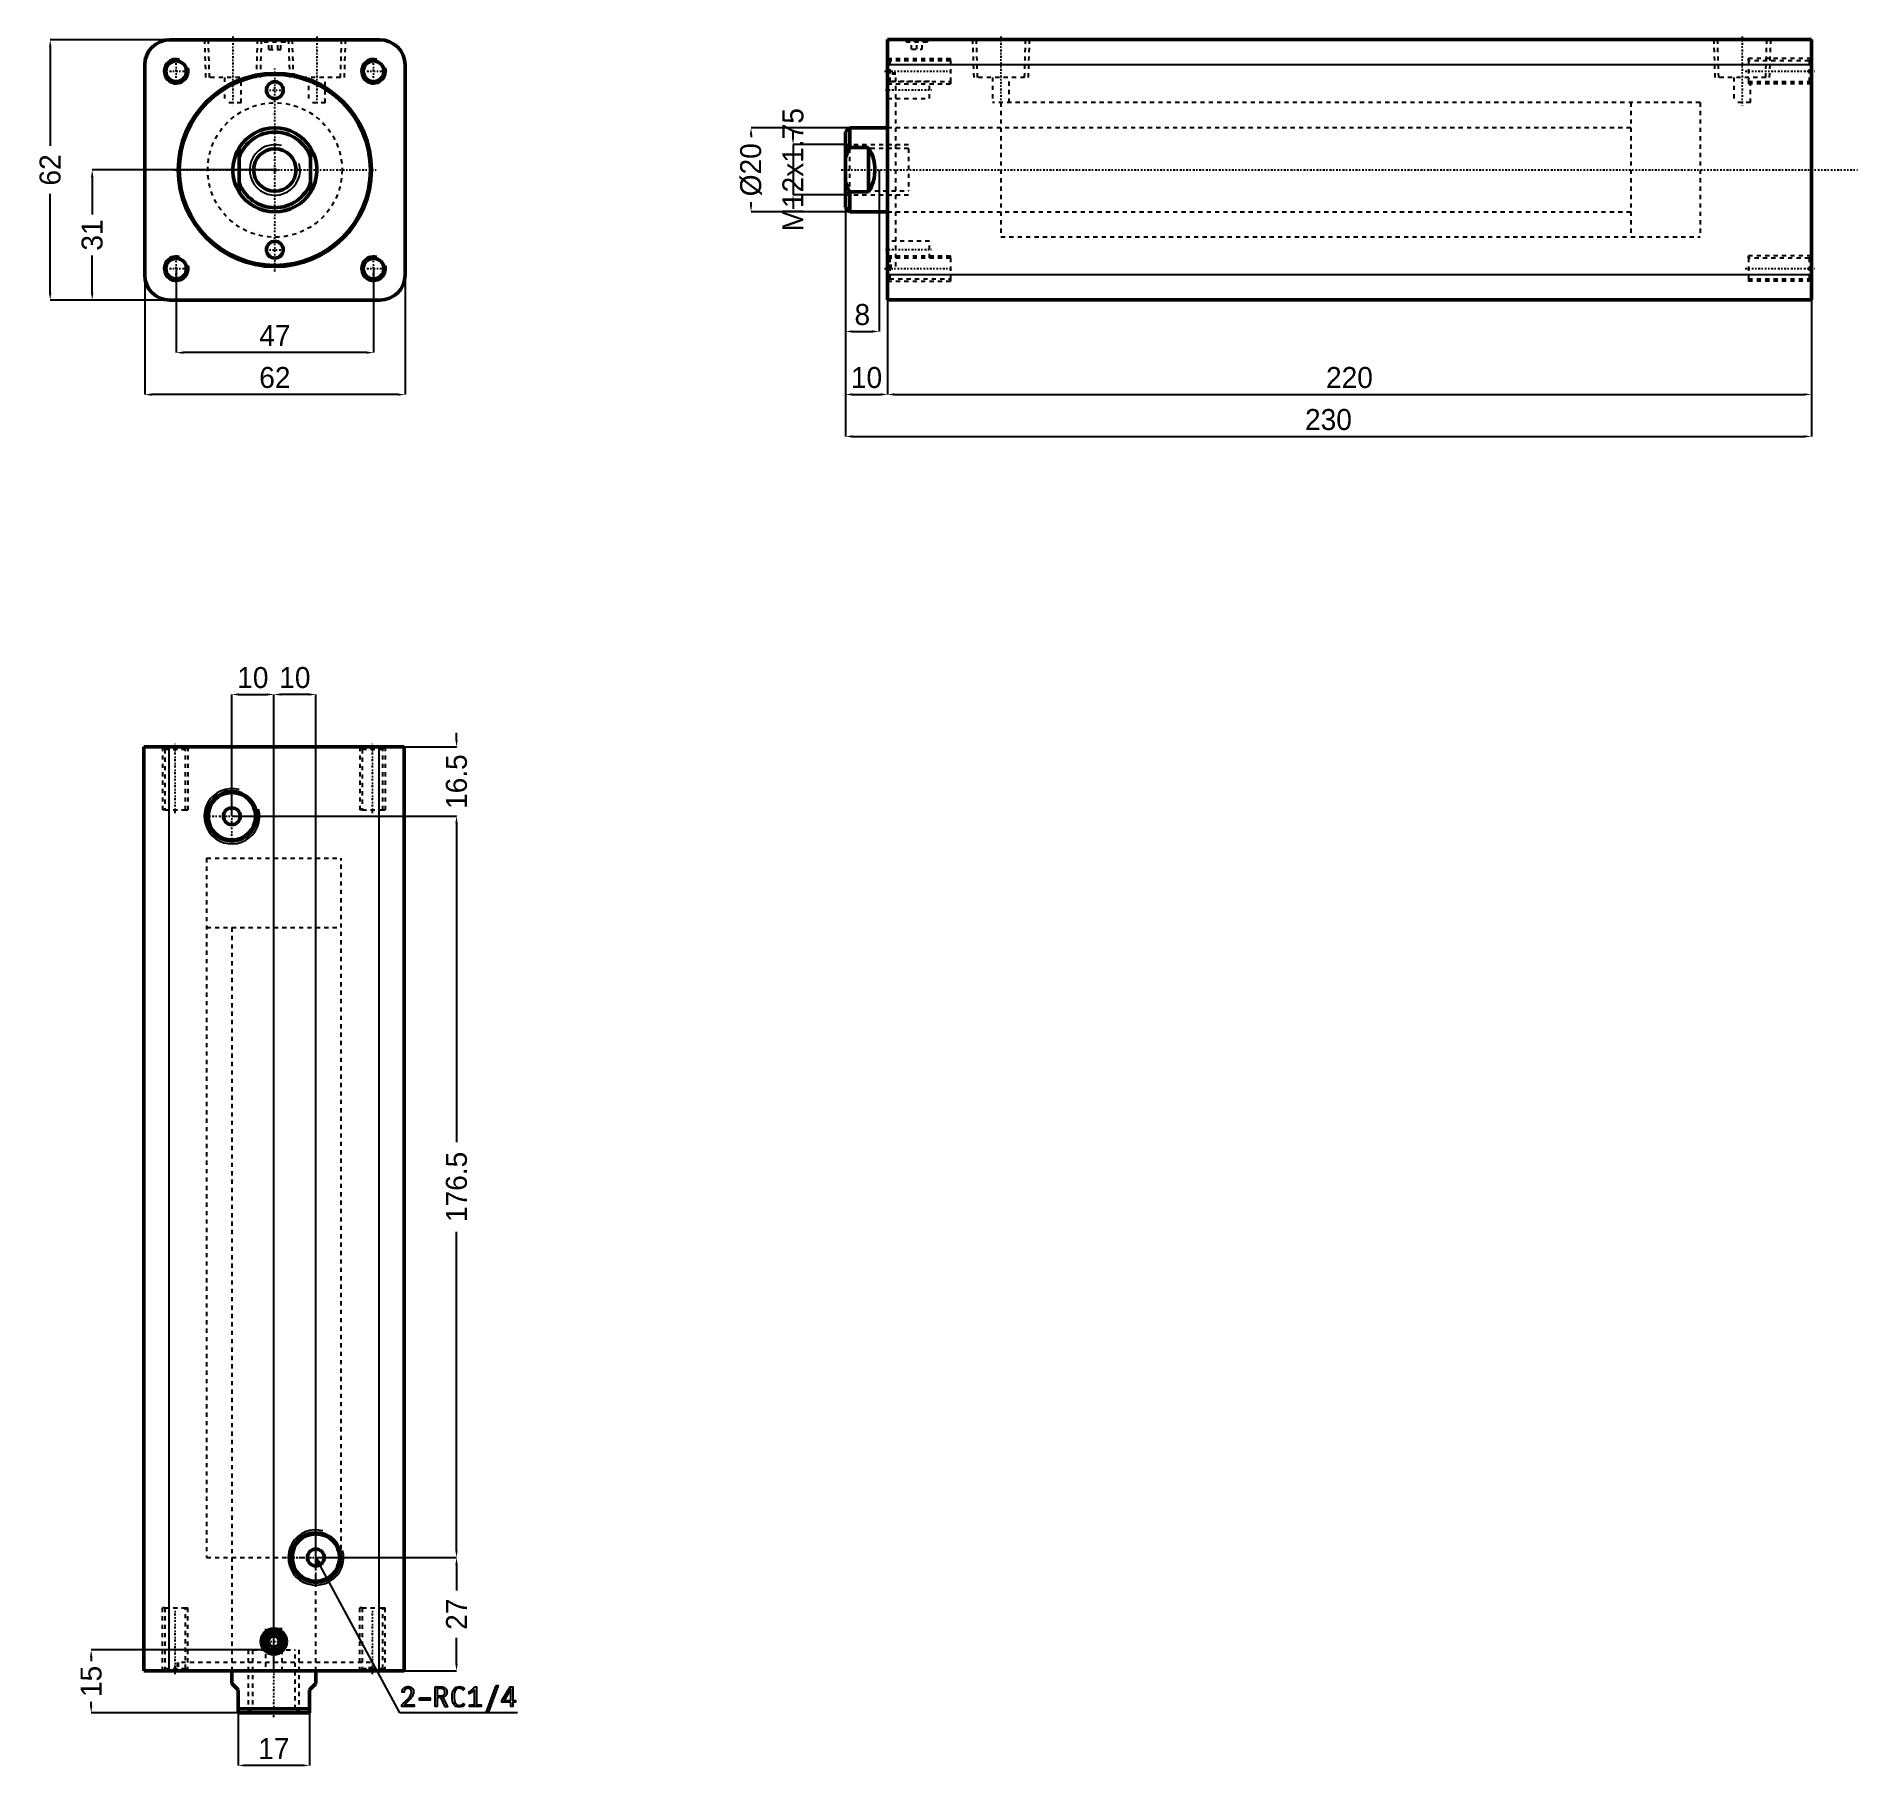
# Model space of a CAD drawing. Header units: millimetres. Extents: x -57 to 377, y -380 to 32.
import ezdxf

# ---------------------------------------------------------------- set-up
doc = ezdxf.new("R2010")
doc.units = ezdxf.units.MM
doc.linetypes.add('Center', pattern=[1.5, 0.45, -0.5, 0.05, -0.5])
doc.linetypes.add('Dashed', pattern=[2, 1, -1])
for name, color, linetype, lineweight in [('2d ConnectionPoints', 7, 'Continuous', 50), ('AM_0', 7, 'Continuous', 50), ('AM_4', 3, 'Continuous', 25), ('AM_5', 3, 'Continuous', 25), ('AM_7', 7, 'Center', 25), ('AM_9', 6, 'Dashed', 25)]:
    doc.layers.add(name, color=color, linetype=linetype, lineweight=lineweight)
doc.dimstyles.new('ISO-25', dxfattribs={"dimtxt": 2.5, "dimasz": 2.5, "dimexe": 1.25, "dimexo": 0.625, "dimtad": 1, "dimtxsty": 'Standard', "dimcen": 2.5, "dimadec": 0, "dimazin": 0, "dimtfac": 1, "dimtmove": 0, "dimatfit": 3, "dimfxl": 1, "dimarcsym": 0})

# ---------------------------------------------------------------- blocks, each defined once
blk = doc.blocks.new('1_RODcxhc2_a_sd_32_150_IN_0_in_CXHC2_A_IN_SA_32_150ST_0_0__0')
at = {"layer": 'AM_0'}
for p, q in [((-8.5, -5.27), (-8.5, 5.27)), ((8.5, 5.27), (8.5, -5.27))]:
    blk.add_line(p, q, dxfattribs=at)
for points in [[(-8.5, 5.27), (-8.93, 4.51), (-9.29, 3.71), (-9.57, 2.89), (-9.79, 2.04), (-9.93, 1.18), (-10, 0.31), (-9.98, -0.56), (-9.9, -1.43), (-9.74, -2.29), (-9.5, -3.13), (-9.19, -3.94), (-8.81, -4.73), (-8.5, -5.27)], [(8.5, -5.27), (8.93, -4.51), (9.29, -3.71), (9.57, -2.89), (9.79, -2.04), (9.93, -1.18), (10, -0.31), (9.98, 0.56), (9.9, 1.43), (9.74, 2.29), (9.5, 3.13), (9.19, 3.94), (8.81, 4.73), (8.5, 5.27)]]:
    blk.add_lwpolyline(points, dxfattribs=at)
blk.add_circle((0, 0), 5.05, dxfattribs=at)
for radius, start, end in [(10, 31.7883, 148.2117), (9, 19.1881, 160.8119), (9, 199.1881, 340.8119), (10, 211.7883, 328.2117)]:
    blk.add_arc((0, 0), radius, start, end, dxfattribs=at)
at = {"layer": 'AM_5'}
blk.add_arc((0, 0), 6, 75, 15, dxfattribs=at)
blk = doc.blocks.new('2_bodycxhc2_a_sd_32_150_ASA_0_in_CXHC2_A_IN_SA_32_150ST_0_0__0')
at = {"layer": 'AM_0'}
for p, q in [((25, 31), (-25, 31)), ((-31, 25), (-31, -25)), ((31, -25), (31, 25)), ((-25, -31), (25, -31))]:
    blk.add_line(p, q, dxfattribs=at)
for centre, radius in [((-23.5, 23.5), 2.46), ((0, 0), 23), ((0, 0), 22.75), ((23.5, 23.5), 2.46), ((0, 19), 2), ((0, -19), 2), ((-23.5, -23.5), 2.46), ((23.5, -23.5), 2.46)]:
    blk.add_circle(centre, radius, dxfattribs=at)
for centre, start, end in [((-25, 25), 90, 180), ((25, 25), 0, 90), ((-25, -25), 180, 270), ((25, -25), 270, 360)]:
    blk.add_arc(centre, 6, start, end, dxfattribs=at)
at = {"layer": 'AM_5', "linetype": 'Dashed'}
for p, q in [((-16.77, 31), (-16.48, 22)), ((-3.23, 31), (-3.52, 22)), ((3.23, 31), (3.52, 22)), ((16.77, 31), (16.48, 22))]:
    blk.add_line(p, q, dxfattribs=at)
at = {"layer": 'AM_5'}
for centre in [(-23.5, 23.5), (23.5, 23.5), (-23.5, -23.5), (23.5, -23.5)]:
    blk.add_arc(centre, 3, 75, 15, dxfattribs=at)
at = {"layer": 'AM_7'}
for p, q in [((-10, 31.75), (-10, 15.25)), ((0, 31.03), (0, 30.37)), ((10, 31.75), (10, 15.25)), ((-23.5, 20.35), (-23.5, 26.65)), ((23.5, 20.35), (23.5, 26.65)), ((-26.65, 23.5), (-20.35, 23.5)), ((0, -24.15), (0, 24.15)), ((20.35, 23.5), (26.65, 23.5)), ((-2.1, 19), (2.1, 19)), ((-24.15, 0), (24.15, 0)), ((-23.5, -26.65), (-23.5, -20.35)), ((-2.1, -19), (2.1, -19)), ((23.5, -26.65), (23.5, -20.35)), ((-26.65, -23.5), (-20.35, -23.5)), ((20.35, -23.5), (26.65, -23.5))]:
    blk.add_line(p, q, dxfattribs=at)
at = {"layer": 'AM_9'}
for p, q in [((-15.91, 31), (-15.63, 22)), ((-4.37, 22), (-4.09, 31)), ((-3, 31), (-2.4, 30.4)), ((-2.1, 30.7), (-2.4, 30.4)), ((2.4, 30.4), (-2.4, 30.4)), ((2.1, 30.7), (-2.1, 30.7)), ((-1.44, 28.7), (-1.44, 30.7)), ((-0.72, 28.7), (-0.72, 30.7)), ((0.72, 28.7), (0.72, 30.7)), ((1.44, 28.7), (1.44, 30.7)), ((2.4, 30.4), (2.1, 30.7)), ((2.4, 30.4), (3, 31)), ((4.09, 31), (4.37, 22)), ((15.63, 22), (15.91, 31)), ((-1.44, 28.7), (1.44, 28.7)), ((-4.37, 22), (-15.63, 22)), ((-12, 22), (-12, 16)), ((-8, 16), (-8, 22)), ((15.63, 22), (4.37, 22)), ((8, 22), (8, 16)), ((12, 16), (12, 22)), ((-8, 16), (-12, 16)), ((12, 16), (8, 16))]:
    blk.add_line(p, q, dxfattribs=at)
blk.add_circle((0, 0), 16, dxfattribs=at)
blk = doc.blocks.new('*D3')
at = {"layer": 'AM_5', "color": 0, "lineweight": -2}
for p, q in [((-23.5, -23.5), (-23.5, -43.5)), ((23.5, -23.5), (23.5, -43.5)), ((21.83, -43.5), (-21.83, -43.5))]:
    blk.add_line(p, q, dxfattribs=at)
at = {"layer": 'AM_5', "color": 0}
for points in [[(-21.83, -43.22), (-21.83, -43.78), (-23.5, -43.5)], [(21.83, -43.78), (21.83, -43.22), (23.5, -43.5)]]:
    blk.add_solid(points, dxfattribs=at)
at = {"layer": 'Defpoints', "color": 0}
for p in [(-23.5, -23.5), (23.5, -23.5), (-23.5, -43.5)]:
    blk.add_point(p, dxfattribs=at)
at = {"layer": 'AM_5', "color": 0, "insert": (0, -39.41), "char_height": 5, "attachment_point": 5}
blk.add_mtext('47', dxfattribs=at)
blk = doc.blocks.new('*D4')
at = {"layer": 'AM_5', "color": 0, "lineweight": -2}
for p, q in [((-31, 0), (-31, -53.5)), ((31, 0), (31, -53.5)), ((29.33, -53.5), (-29.33, -53.5))]:
    blk.add_line(p, q, dxfattribs=at)
at = {"layer": 'AM_5', "color": 0}
for points in [[(-29.33, -53.22), (-29.33, -53.78), (-31, -53.5)], [(29.33, -53.78), (29.33, -53.22), (31, -53.5)]]:
    blk.add_solid(points, dxfattribs=at)
at = {"layer": 'Defpoints', "color": 0}
for p in [(-31, 0), (31, 0), (-31, -53.5)]:
    blk.add_point(p, dxfattribs=at)
at = {"layer": 'AM_5', "color": 0, "insert": (0, -49.45), "char_height": 5, "attachment_point": 5}
blk.add_mtext('62', dxfattribs=at)
blk = doc.blocks.new('*D5')
at = {"layer": 'AM_5', "color": 0, "lineweight": -2}
for p, q in [((0, 0), (-43.5, 0)), ((-43.5, -1.67), (-43.5, -10.65)), ((-43.5, -29.33), (-43.5, -20.35)), ((0, -31), (-43.5, -31))]:
    blk.add_line(p, q, dxfattribs=at)
at = {"layer": 'AM_5', "color": 0}
for points in [[(-43.22, -1.67), (-43.78, -1.67), (-43.5, 0)], [(-43.78, -29.33), (-43.22, -29.33), (-43.5, -31)]]:
    blk.add_solid(points, dxfattribs=at)
at = {"layer": 'Defpoints', "color": 0}
for p in [(0, 0), (-43.5, -31), (0, -31)]:
    blk.add_point(p, dxfattribs=at)
at = {"layer": 'AM_5', "color": 0, "insert": (-43.5, -15.5), "char_height": 5, "attachment_point": 5, "rotation": 90}
blk.add_mtext('31', dxfattribs=at)
blk = doc.blocks.new('*D6')
at = {"layer": 'AM_5', "color": 0, "lineweight": -2}
for p, q in [((0, 31), (-53.5, 31)), ((-53.5, 29.33), (-53.5, 5.72)), ((-53.5, -29.33), (-53.5, -5.72)), ((0, -31), (-53.5, -31))]:
    blk.add_line(p, q, dxfattribs=at)
at = {"layer": 'AM_5', "color": 0}
for points in [[(-53.22, 29.33), (-53.78, 29.33), (-53.5, 31)], [(-53.78, -29.33), (-53.22, -29.33), (-53.5, -31)]]:
    blk.add_solid(points, dxfattribs=at)
at = {"layer": 'Defpoints', "color": 0}
for p in [(0, 31), (-53.5, -31), (0, -31)]:
    blk.add_point(p, dxfattribs=at)
at = {"layer": 'AM_5', "color": 0, "insert": (-53.5, 0), "char_height": 5, "attachment_point": 5, "rotation": 90}
blk.add_mtext('62', dxfattribs=at)
blk = doc.blocks.new('1_RODcxhc2_a_sd_32_150_IN_0_in_CXHC2_A_IN_SA_32_150ST_0_0__2')
at = {"layer": 'AM_0'}
for p, q in [((-9, 10), (-10, 9)), ((-10, 9), (-10, -9)), ((0, 10), (-9, 10)), ((-9, 10), (-9, 5.27)), ((-4.5, 5.27), (-9, 5.27)), ((-4.5, 5.27), (-4.5, -5.27)), ((-9, -5.27), (-4.5, -5.27)), ((-9, -5.27), (-9, -10)), ((-10, -9), (-9, -10)), ((-9, -10), (0, -10))]:
    blk.add_line(p, q, dxfattribs=at)
for points in [[(-9, 5.27), (-9.55, 4.14), (-10, 2.96)], [(-4.5, -5.27), (-4.07, -4.51), (-3.71, -3.71), (-3.43, -2.89), (-3.21, -2.04), (-3.07, -1.18), (-3, -0.31), (-3.02, 0.56), (-3.1, 1.43), (-3.26, 2.29), (-3.5, 3.13), (-3.81, 3.94), (-4.19, 4.73), (-4.5, 5.27)], [(-10, -2.96), (-9.55, -4.13), (-9, -5.27)]]:
    blk.add_lwpolyline(points, dxfattribs=at)
at = {"layer": 'AM_5', "linetype": 'Dashed'}
for p, q in [((-10, 6), (5, 6)), ((-10, -6), (5, -6))]:
    blk.add_line(p, q, dxfattribs=at)
at = {"layer": 'AM_9'}
for p, q in [((193.5, 16), (177, 16)), ((177, 16), (177, -16)), ((193.5, 16), (193.5, -16)), ((177, 10), (0, 10)), ((-9.05, 5.05), (-10, 6)), ((5, 5.05), (-9.05, 5.05)), ((-9.05, 5.05), (-9.05, -5.05)), ((5, 5.05), (5, -5.05)), ((-10, -6), (-9.05, -5.05)), ((-9.05, -5.05), (5, -5.05)), ((0, -10), (177, -10)), ((177, -16), (193.5, -16))]:
    blk.add_line(p, q, dxfattribs=at)
blk = doc.blocks.new('2_bodycxhc2_a_sd_32_150_ASA_0_in_CXHC2_A_IN_SA_32_150ST_0_0__2')
at = {"layer": 'AM_0'}
for p, q in [((0, -31), (0, 31)), ((220, 31), (0, 31)), ((220, -31), (220, 31)), ((220, -31), (0, -31))]:
    blk.add_line(p, q, dxfattribs=at)
at = {"layer": 'AM_4'}
for p, q in [((220, 25), (0, 25)), ((220, -25), (0, -25))]:
    blk.add_line(p, q, dxfattribs=at)
at = {"layer": 'AM_5', "linetype": 'Dashed'}
for p, q in [((20.23, 31), (20.52, 22)), ((33.77, 31), (33.48, 22)), ((196.73, 31), (197.02, 22)), ((210.27, 31), (209.98, 22)), ((0, 26.5), (15, 26.5)), ((15, 25.96), (15, 26.5)), ((220, 26.5), (205, 26.5)), ((205, 25.96), (205, 26.5)), ((0, 20.5), (15, 20.5)), ((15, 21.04), (15, 20.5)), ((205, 21.04), (205, 20.5)), ((220, 20.5), (205, 20.5)), ((0, -20.5), (15, -20.5)), ((15, -21.04), (15, -20.5)), ((220, -20.5), (205, -20.5)), ((205, -21.04), (205, -20.5)), ((15, -25.96), (15, -26.5)), ((205, -25.96), (205, -26.5)), ((0, -26.5), (15, -26.5)), ((220, -26.5), (205, -26.5))]:
    blk.add_line(p, q, dxfattribs=at)
at = {"layer": 'AM_7'}
for p, q in [((7, 31.03), (7, 30.37)), ((27, 31.75), (27, 15.25)), ((203.5, 31.75), (203.5, 15.25)), ((-0.75, 23.5), (15.75, 23.5)), ((204.25, 23.5), (220.75, 23.5)), ((-0.5, 19), (10.5, 19)), ((-11, 0), (231, 0)), ((-0.5, -19), (10.5, -19)), ((-0.75, -23.5), (15.75, -23.5)), ((204.25, -23.5), (220.75, -23.5))]:
    blk.add_line(p, q, dxfattribs=at)
at = {"layer": 'AM_9'}
for p, q in [((4, 31), (4.6, 30.4)), ((4.9, 30.7), (4.6, 30.4)), ((9.4, 30.4), (4.6, 30.4)), ((9.1, 30.7), (4.9, 30.7)), ((5.75, 28.7), (5.75, 30.7)), ((7, 28.7), (7, 30.7)), ((8.25, 28.7), (8.25, 30.7)), ((9.4, 30.4), (9.1, 30.7)), ((9.4, 30.4), (10, 31)), ((21.09, 31), (21.37, 22)), ((32.63, 22), (32.91, 31)), ((197.59, 31), (197.87, 22)), ((209.13, 22), (209.41, 31)), ((0.54, 25.96), (0, 26.5)), ((5.75, 28.7), (8.25, 28.7)), ((220, 26.5), (219.46, 25.96)), ((2, 23), (0, 23)), ((2, 22.75), (0, 22.75)), ((15, 25.96), (0.54, 25.96)), ((0.54, 25.96), (0.54, 21.04)), ((2, -23), (2, 23)), ((15, 25.96), (15, 21.04)), ((32.63, 22), (21.37, 22)), ((25, 22), (25, 16)), ((29, 16), (29, 22)), ((209.13, 22), (197.87, 22)), ((201.5, 22), (201.5, 16)), ((219.46, 25.96), (205, 25.96)), ((205, 25.96), (205, 21.04)), ((205.5, 16), (205.5, 22)), ((219.46, 25.96), (219.46, 21.04)), ((0, 20.5), (0.54, 21.04)), ((10, 21), (0, 21)), ((0.54, 21.04), (15, 21.04)), ((10, 17), (10, 21)), ((205, 21.04), (219.46, 21.04)), ((219.46, 21.04), (220, 20.5)), ((0, 17), (10, 17)), ((193.5, 16), (25, 16)), ((27, 16), (27, -16)), ((193.5, 16), (193.5, -16)), ((205.5, 16), (201.5, 16)), ((27, 10), (0, 10)), ((0, -10), (27, -10)), ((10, -17), (0, -17)), ((10, -21), (10, -17)), ((27, -16), (193.5, -16)), ((0.54, -21.04), (0, -20.5)), ((0, -21), (10, -21)), ((15, -21.04), (0.54, -21.04)), ((0.54, -21.04), (0.54, -25.96)), ((15, -21.04), (15, -25.96)), ((219.46, -21.04), (205, -21.04)), ((205, -21.04), (205, -25.96)), ((220, -20.5), (219.46, -21.04)), ((219.46, -21.04), (219.46, -25.96)), ((0, -22.75), (2, -22.75)), ((0, -23), (2, -23)), ((0, -26.5), (0.54, -25.96)), ((0.54, -25.96), (15, -25.96)), ((205, -25.96), (219.46, -25.96)), ((219.46, -25.96), (220, -26.5))]:
    blk.add_line(p, q, dxfattribs=at)
blk = doc.blocks.new('*D16')
at = {"layer": 'AM_5', "color": 0, "lineweight": -2}
for p, q in [((145.89, 0.04), (145.89, -53.46)), ((365.89, 0.04), (365.89, -53.46)), ((147.55, -53.46), (364.22, -53.46))]:
    blk.add_line(p, q, dxfattribs=at)
at = {"layer": 'AM_5', "color": 0}
for points in [[(147.55, -53.18), (147.55, -53.74), (145.89, -53.46)], [(364.22, -53.74), (364.22, -53.18), (365.89, -53.46)]]:
    blk.add_solid(points, dxfattribs=at)
at = {"layer": 'Defpoints', "color": 0}
for p in [(145.89, 0.04), (365.89, 0.04), (365.89, -53.46)]:
    blk.add_point(p, dxfattribs=at)
at = {"layer": 'AM_5', "color": 0, "insert": (255.89, -49.46), "char_height": 5, "attachment_point": 5}
blk.add_mtext('220', dxfattribs=at)
blk = doc.blocks.new('*D17')
at = {"layer": 'AM_5', "color": 0, "lineweight": -2}
for p, q in [((135.89, 0.04), (135.89, -63.46)), ((365.89, 0.04), (365.89, -63.46)), ((137.55, -63.46), (364.22, -63.46))]:
    blk.add_line(p, q, dxfattribs=at)
at = {"layer": 'AM_5', "color": 0}
for points in [[(137.55, -63.18), (137.55, -63.74), (135.89, -63.46)], [(364.22, -63.74), (364.22, -63.18), (365.89, -63.46)]]:
    blk.add_solid(points, dxfattribs=at)
at = {"layer": 'Defpoints', "color": 0}
for p in [(135.89, 0.04), (365.89, 0.04), (365.89, -63.46)]:
    blk.add_point(p, dxfattribs=at)
at = {"layer": 'AM_5', "color": 0, "insert": (250.89, -59.46), "char_height": 5, "attachment_point": 5}
blk.add_mtext('230', dxfattribs=at)
blk = doc.blocks.new('*D18')
at = {"layer": 'AM_5', "color": 0, "lineweight": -2}
for p, q in [((135.89, 0.04), (135.89, -38.46)), ((143.89, 0.04), (143.89, -38.46)), ((137.55, -38.46), (142.22, -38.46))]:
    blk.add_line(p, q, dxfattribs=at)
at = {"layer": 'AM_5', "color": 0}
for points in [[(137.55, -38.18), (137.55, -38.74), (135.89, -38.46)], [(142.22, -38.74), (142.22, -38.18), (143.89, -38.46)]]:
    blk.add_solid(points, dxfattribs=at)
at = {"layer": 'Defpoints', "color": 0}
for p in [(135.89, 0.04), (143.89, 0.04), (143.89, -38.46)]:
    blk.add_point(p, dxfattribs=at)
at = {"layer": 'AM_5', "color": 0, "insert": (139.89, -34.46), "char_height": 5, "attachment_point": 5}
blk.add_mtext('8', dxfattribs=at)
blk = doc.blocks.new('*D19')
at = {"layer": 'AM_5', "color": 0, "lineweight": -2}
for p, q in [((135.89, 0.04), (135.89, -53.46)), ((145.89, 0.04), (145.89, -53.46)), ((137.55, -53.46), (144.22, -53.46))]:
    blk.add_line(p, q, dxfattribs=at)
at = {"layer": 'AM_5', "color": 0}
for points in [[(137.55, -53.18), (137.55, -53.74), (135.89, -53.46)], [(144.22, -53.74), (144.22, -53.18), (145.89, -53.46)]]:
    blk.add_solid(points, dxfattribs=at)
at = {"layer": 'Defpoints', "color": 0}
for p in [(135.89, 0.04), (145.89, 0.04), (145.89, -53.46)]:
    blk.add_point(p, dxfattribs=at)
at = {"layer": 'AM_5', "color": 0, "insert": (140.89, -49.46), "char_height": 5, "attachment_point": 5}
blk.add_mtext('10', dxfattribs=at)
blk = doc.blocks.new('*D20')
at = {"layer": 'AM_5', "color": 0, "lineweight": -2}
for p, q in [((136.89, 10.04), (113.39, 10.04)), ((113.39, 8.37), (113.39, 7.79)), ((113.39, -8.29), (113.39, -7.71)), ((136.89, -9.96), (113.39, -9.96))]:
    blk.add_line(p, q, dxfattribs=at)
at = {"layer": 'AM_5', "color": 0}
for points in [[(113.67, 8.37), (113.11, 8.37), (113.39, 10.04)], [(113.11, -8.29), (113.67, -8.29), (113.39, -9.96)]]:
    blk.add_solid(points, dxfattribs=at)
at = {"layer": 'Defpoints', "color": 0}
for p in [(136.89, 10.04), (113.39, -9.96), (136.89, -9.96)]:
    blk.add_point(p, dxfattribs=at)
at = {"layer": 'AM_5', "color": 0, "insert": (113.39, 0.04), "char_height": 5, "attachment_point": 5, "rotation": 90}
blk.add_mtext('Ø20', dxfattribs=at)
blk = doc.blocks.new('*D21')
at = {"layer": 'AM_5', "color": 0, "lineweight": -2}
for p, q in [((123.39, 7.71), (123.39, 9.37)), ((135.89, 6.04), (123.39, 6.04)), ((123.39, 6.04), (123.39, -5.96)), ((135.89, -5.96), (123.39, -5.96)), ((123.39, -7.63), (123.39, -9.29))]:
    blk.add_line(p, q, dxfattribs=at)
at = {"layer": 'AM_5', "color": 0}
for points in [[(123.11, 7.71), (123.67, 7.71), (123.39, 6.04)], [(123.67, -7.63), (123.11, -7.63), (123.39, -5.96)]]:
    blk.add_solid(points, dxfattribs=at)
at = {"layer": 'Defpoints', "color": 0}
for p in [(135.89, 6.04), (123.39, -5.96), (135.89, -5.96)]:
    blk.add_point(p, dxfattribs=at)
at = {"layer": 'AM_5', "color": 0, "insert": (123.39, 0.04), "char_height": 5, "attachment_point": 5, "rotation": 90}
blk.add_mtext('M12x1.75', dxfattribs=at)
blk = doc.blocks.new('1_RODcxhc2_a_sd_32_150_IN_0_in_CXHC2_A_IN_SA_32_150ST_0_0__4')
at = {"layer": 'AM_0'}
for p, q in [((-10, 0), (-10, -3)), ((10, -3), (10, 0)), ((-8.5, -4.5), (-10, -3)), ((10, -3), (8.5, -4.5)), ((-8.5, -10), (-8.5, -4.5)), ((8.5, -4.5), (8.5, -10)), ((-8.5, -9), (8.5, -9)), ((-8.5, -10), (8.5, -10))]:
    blk.add_line(p, q, dxfattribs=at)
at = {"layer": 'AM_5', "linetype": 'Dashed'}
for p, q in [((-6, -10), (-6, 5)), ((6, -10), (6, 5))]:
    blk.add_line(p, q, dxfattribs=at)
at = {"layer": 'AM_9'}
for p, q in [((-16, 193.5), (16, 193.5)), ((-16, 193.5), (-16, 177)), ((16, 177), (16, 193.5)), ((-16, 177), (16, 177)), ((-10, 177), (-10, 0)), ((10, 0), (10, 177)), ((-5.053, 5), (5.053, 5)), ((-5.053, 5), (-5.053, -9.053)), ((5.053, -9.053), (5.053, 5)), ((-5.053, -9.053), (-6, -10)), ((-5.053, -9.053), (5.053, -9.053)), ((6, -10), (5.053, -9.053))]:
    blk.add_line(p, q, dxfattribs=at)
blk = doc.blocks.new('2_bodycxhc2_a_sd_32_150_ASA_0_in_CXHC2_A_IN_SA_32_150ST_0_0__4')
at = {"layer": 'AM_0'}
for p, q in [((-31, 220), (-31, 0)), ((31, 220), (-31, 220)), ((31, 220), (31, 0)), ((-0.72, 8.25), (-1.44, 7)), ((-1.44, 7), (-0.72, 5.75)), ((0.72, 8.25), (-0.72, 8.25)), ((-0.72, 5.75), (0.72, 5.75)), ((1.44, 7), (0.72, 8.25)), ((0.72, 5.75), (1.44, 7)), ((31, 0), (-31, 0))]:
    blk.add_line(p, q, dxfattribs=at)
for centre, radius in [((-10, 203.5), 5.91), ((-10, 203.5), 5.63), ((-10, 203.5), 2), ((10, 27), 5.91), ((10, 27), 5.63), ((10, 27), 2), ((0, 7), 3), ((0, 7), 2.4), ((0, 7), 2.1)]:
    blk.add_circle(centre, radius, dxfattribs=at)
at = {"layer": 'AM_4'}
for p, q in [((-25, 220), (-25, 0)), ((25, 220), (25, 0))]:
    blk.add_line(p, q, dxfattribs=at)
at = {"layer": 'AM_5', "linetype": 'Dashed'}
for p, q in [((-26.5, 220), (-26.5, 205)), ((-20.5, 220), (-20.5, 205)), ((20.5, 220), (20.5, 205)), ((26.5, 220), (26.5, 205)), ((-25.96, 205), (-26.5, 205)), ((-21.04, 205), (-20.5, 205)), ((21.04, 205), (20.5, 205)), ((25.96, 205), (26.5, 205)), ((-26.5, 0), (-26.5, 15)), ((-25.96, 15), (-26.5, 15)), ((-21.04, 15), (-20.5, 15)), ((-20.5, 0), (-20.5, 15)), ((20.5, 0), (20.5, 15)), ((21.04, 15), (20.5, 15)), ((25.96, 15), (26.5, 15)), ((26.5, 0), (26.5, 15))]:
    blk.add_line(p, q, dxfattribs=at)
at = {"layer": 'AM_5'}
for centre in [(-10, 203.5), (10, 27)]:
    blk.add_arc(centre, 6.58, 75, 15, dxfattribs=at)
at = {"layer": 'AM_7'}
for p, q in [((0, -11), (0, 231)), ((-23.5, 204.25), (-23.5, 220.75)), ((23.5, 204.25), (23.5, 220.75)), ((-10, 197.29), (-10, 209.71)), ((-16.21, 203.5), (-3.79, 203.5)), ((10, 20.79), (10, 33.21)), ((3.79, 27), (16.21, 27)), ((-23.5, -0.75), (-23.5, 15.75)), ((23.5, -0.75), (23.5, 15.75)), ((-3.15, 7), (3.15, 7))]:
    blk.add_line(p, q, dxfattribs=at)
at = {"layer": 'AM_9'}
for p, q in [((-26.5, 220), (-25.96, 219.46)), ((-25.96, 219.46), (-25.96, 205)), ((-25.96, 219.46), (-21.04, 219.46)), ((-21.04, 219.46), (-20.5, 220)), ((-21.04, 205), (-21.04, 219.46)), ((20.5, 220), (21.04, 219.46)), ((21.04, 219.46), (21.04, 205)), ((21.04, 219.46), (25.96, 219.46)), ((25.96, 219.46), (26.5, 220)), ((25.96, 205), (25.96, 219.46)), ((-25.96, 205), (-21.04, 205)), ((21.04, 205), (25.96, 205)), ((-16, 193.5), (16, 193.5)), ((-16, 193.5), (-16, 27)), ((16, 27), (16, 193.5)), ((-16, 27), (16, 27)), ((-10, 27), (-10, 0)), ((10, 0), (10, 27)), ((-25.96, 15), (-21.04, 15)), ((-25.96, 15), (-25.96, 0.54)), ((-21.04, 0.54), (-21.04, 15)), ((21.04, 15), (25.96, 15)), ((21.04, 15), (21.04, 0.54)), ((25.96, 0.54), (25.96, 15)), ((2, 10), (-2, 10)), ((-2, 10), (-2, 0)), ((2, 0), (2, 10)), ((-25.96, 0.54), (-26.5, 0)), ((-25.96, 0.54), (-21.04, 0.54)), ((23, 2), (-23, 2)), ((-23, 2), (-23, 0)), ((-22.75, 2), (-22.75, 0)), ((-20.5, 0), (-21.04, 0.54)), ((21.04, 0.54), (20.5, 0)), ((21.04, 0.54), (25.96, 0.54)), ((22.75, 0), (22.75, 2)), ((23, 0), (23, 2)), ((26.5, 0), (25.96, 0.54))]:
    blk.add_line(p, q, dxfattribs=at)
blk = doc.blocks.new('*D32')
at = {"layer": 'AM_5', "color": 0, "lineweight": -2}
for p, q in [((-8.74, -361.9), (-8.74, -379.9)), ((8.26, -361.9), (8.26, -379.9)), ((6.59, -379.9), (-7.08, -379.9))]:
    blk.add_line(p, q, dxfattribs=at)
at = {"layer": 'AM_5', "color": 0}
for points in [[(-7.08, -379.62), (-7.08, -380.18), (-8.74, -379.9)], [(6.59, -380.18), (6.59, -379.62), (8.26, -379.9)]]:
    blk.add_solid(points, dxfattribs=at)
at = {"layer": 'Defpoints', "color": 0}
for p in [(-8.74, -361.9), (8.26, -361.9), (-8.74, -379.9)]:
    blk.add_point(p, dxfattribs=at)
at = {"layer": 'AM_5', "color": 0, "insert": (-0.24, -375.9), "char_height": 5, "attachment_point": 5}
blk.add_mtext('17', dxfattribs=at)
blk = doc.blocks.new('*D33')
at = {"layer": 'AM_5', "color": 0, "lineweight": -2}
for p, q in [((-0.24, -352.4), (-43.74, -352.4)), ((-43.74, -354.06), (-43.74, -355.06)), ((-43.74, -365.73), (-43.74, -364.73)), ((-0.24, -367.4), (-43.74, -367.4))]:
    blk.add_line(p, q, dxfattribs=at)
at = {"layer": 'AM_5', "color": 0}
for points in [[(-43.47, -354.06), (-44.02, -354.06), (-43.74, -352.4)], [(-44.02, -365.73), (-43.47, -365.73), (-43.74, -367.4)]]:
    blk.add_solid(points, dxfattribs=at)
at = {"layer": 'Defpoints', "color": 0}
for p in [(-43.74, -352.4), (-0.24, -352.4), (-0.24, -367.4)]:
    blk.add_point(p, dxfattribs=at)
at = {"layer": 'AM_5', "color": 0, "insert": (-43.74, -359.9), "char_height": 5, "attachment_point": 5, "rotation": 90}
blk.add_mtext('15', dxfattribs=at)
blk = doc.blocks.new('*D34')
at = {"layer": 'AM_5', "color": 0, "lineweight": -2}
for p, q in [((9.76, -330.4), (43.26, -330.4)), ((43.26, -332.06), (43.26, -338.23)), ((43.26, -355.73), (43.26, -349.56)), ((-0.24, -357.4), (43.26, -357.4))]:
    blk.add_line(p, q, dxfattribs=at)
at = {"layer": 'AM_5', "color": 0}
for points in [[(43.53, -332.06), (42.98, -332.06), (43.26, -330.4)], [(42.98, -355.73), (43.53, -355.73), (43.26, -357.4)]]:
    blk.add_solid(points, dxfattribs=at)
at = {"layer": 'Defpoints', "color": 0}
for p in [(9.76, -330.4), (43.26, -330.4), (-0.24, -357.4)]:
    blk.add_point(p, dxfattribs=at)
at = {"layer": 'AM_5', "color": 0, "insert": (43.26, -343.9), "char_height": 5, "attachment_point": 5, "rotation": 90}
blk.add_mtext('27', dxfattribs=at)
blk = doc.blocks.new('*D35')
at = {"layer": 'AM_5', "color": 0, "lineweight": -2}
for p, q in [((-10.24, -153.9), (43.26, -153.9)), ((43.26, -155.56), (43.26, -231.48)), ((43.26, -328.73), (43.26, -252.81)), ((9.76, -330.4), (43.26, -330.4))]:
    blk.add_line(p, q, dxfattribs=at)
at = {"layer": 'AM_5', "color": 0}
for points in [[(43.53, -155.56), (42.98, -155.56), (43.26, -153.9)], [(42.98, -328.73), (43.53, -328.73), (43.26, -330.4)]]:
    blk.add_solid(points, dxfattribs=at)
at = {"layer": 'Defpoints', "color": 0}
for p in [(-10.24, -153.9), (43.26, -153.9), (9.76, -330.4)]:
    blk.add_point(p, dxfattribs=at)
at = {"layer": 'AM_5', "color": 0, "insert": (43.26, -242.15), "char_height": 5, "attachment_point": 5, "rotation": 90}
blk.add_mtext('176.5', dxfattribs=at)
blk = doc.blocks.new('*D36')
at = {"layer": 'AM_5', "color": 0, "lineweight": -2}
for p, q in [((43.26, -135.73), (43.26, -134.06)), ((-0.24, -137.4), (43.26, -137.4)), ((43.26, -137.4), (43.26, -137.48)), ((-10.24, -153.9), (43.26, -153.9)), ((43.26, -153.9), (43.26, -153.81)), ((43.26, -155.56), (43.26, -157.23))]:
    blk.add_line(p, q, dxfattribs=at)
at = {"layer": 'AM_5', "color": 0}
for points in [[(42.98, -135.73), (43.53, -135.73), (43.26, -137.4)], [(43.53, -155.56), (42.98, -155.56), (43.26, -153.9)]]:
    blk.add_solid(points, dxfattribs=at)
at = {"layer": 'Defpoints', "color": 0}
for p in [(-0.24, -137.4), (43.26, -137.4), (-10.24, -153.9)]:
    blk.add_point(p, dxfattribs=at)
at = {"layer": 'AM_5', "color": 0, "insert": (43.26, -145.65), "char_height": 5, "attachment_point": 5, "rotation": 90}
blk.add_mtext('16.5', dxfattribs=at)
blk = doc.blocks.new('*D37')
at = {"layer": 'AM_5', "color": 0, "lineweight": -2}
for p, q in [((-0.24, -357.4), (-0.24, -124.9)), ((8.09, -124.9), (1.42, -124.9)), ((9.76, -330.4), (9.76, -124.9))]:
    blk.add_line(p, q, dxfattribs=at)
at = {"layer": 'AM_5', "color": 0}
for points in [[(1.42, -124.62), (1.42, -125.18), (-0.24, -124.9)], [(8.09, -125.18), (8.09, -124.62), (9.76, -124.9)]]:
    blk.add_solid(points, dxfattribs=at)
at = {"layer": 'Defpoints', "color": 0}
for p in [(-0.24, -124.9), (9.76, -330.4), (-0.24, -357.4)]:
    blk.add_point(p, dxfattribs=at)
at = {"layer": 'AM_5', "color": 0, "insert": (4.76, -120.9), "char_height": 5, "attachment_point": 5}
blk.add_mtext('10', dxfattribs=at)
blk = doc.blocks.new('*D38')
at = {"layer": 'AM_5', "color": 0, "lineweight": -2}
for p, q in [((-10.24, -153.9), (-10.24, -124.9)), ((-8.58, -124.9), (-1.91, -124.9)), ((-0.24, -357.4), (-0.24, -124.9))]:
    blk.add_line(p, q, dxfattribs=at)
at = {"layer": 'AM_5', "color": 0}
for points in [[(-8.58, -124.62), (-8.58, -125.18), (-10.24, -124.9)], [(-1.91, -125.18), (-1.91, -124.62), (-0.24, -124.9)]]:
    blk.add_solid(points, dxfattribs=at)
at = {"layer": 'Defpoints', "color": 0}
for p in [(-0.24, -124.9), (-10.24, -153.9), (-0.24, -357.4)]:
    blk.add_point(p, dxfattribs=at)
at = {"layer": 'AM_5', "color": 0, "insert": (-5.24, -120.9), "char_height": 5, "attachment_point": 5}
blk.add_mtext('10', dxfattribs=at)

msp = doc.modelspace()

# ---------------------------------------------------------------- linework, layer by layer
at = {"layer": '2d ConnectionPoints'}
for p in [(0, 0), (145.888, 0.039), (-0.243, -357.397)]:
    msp.add_point(p, dxfattribs=at)
at = {"layer": 'AM_5'}
for p, q in [((29.757, -367.397), (9.757, -330.397)), ((57.757, -367.397), (29.757, -367.397))]:
    msp.add_line(p, q, dxfattribs=at)
for points in [[(9.757, -330.397), (10.842, -331.705), (10.256, -332.022), (9.757, -330.397)], [(30.403, -365.286), (30.403, -365.286), (30.618, -365.091), (30.923, -364.805), (30.923, -364.805), (31.208, -364.528), (31.388, -364.349), (31.388, -364.349), (31.561, -364.168), (31.807, -363.884), (31.807, -363.884), (32.04, -363.584), (32.188, -363.375), (32.188, -363.375), (32.318, -363.168), (32.458, -362.872), (32.458, -362.872), (32.534, -362.594), (32.548, -362.42), (32.548, -362.42), (32.544, -362.322), (32.521, -362.183), (32.521, -362.183), (32.478, -362.055), (32.438, -361.975), (32.438, -361.975), (32.39, -361.9), (32.307, -361.801), (32.307, -361.801), (32.208, -361.719), (32.134, -361.672), (32.134, -361.672), (32.055, -361.634), (31.929, -361.592), (31.929, -361.592), (31.795, -361.569), (31.7, -361.565), (31.7, -361.565), (31.596, -361.569), (31.448, -361.593), (31.448, -361.593), (31.311, -361.636), (31.226, -361.676), (31.226, -361.676), (31.146, -361.724), (31.04, -361.811), (31.04, -361.811), (30.951, -361.916), (30.901, -361.996), (30.901, -361.996), (30.859, -362.083), (30.813, -362.224), (30.813, -362.224), (30.788, -362.38), (30.784, -362.491), (30.296, -362.491), (30.296, -362.491), (30.304, -362.325), (30.343, -362.092), (30.343, -362.092), (30.417, -361.882), (30.485, -361.754), (30.485, -361.754), (30.565, -361.636), (30.706, -361.482), (30.706, -361.482), (30.871, -361.355), (30.993, -361.286), (30.993, -361.286), (31.124, -361.228), (31.33, -361.166), (31.33, -361.166), (31.548, -361.133), (31.7, -361.126), (31.7, -361.126), (31.843, -361.132), (32.049, -361.164), (32.049, -361.164), (32.246, -361.222), (32.373, -361.276), (32.373, -361.276), (32.493, -361.341), (32.654, -361.46), (32.654, -361.46), (32.792, -361.604), (32.872, -361.715), (32.872, -361.715), (32.939, -361.834), (33.012, -362.03), (33.012, -362.03), (33.051, -362.244), (33.059, -362.397), (33.059, -362.397), (33.048, -362.57), (32.99, -362.837), (32.99, -362.837), (32.882, -363.11), (32.782, -363.297), (32.782, -363.297), (32.668, -363.483), (32.483, -363.752), (32.483, -363.752), (32.281, -364.009), (32.137, -364.173), (32.137, -364.173), (31.982, -364.34), (31.723, -364.612), (31.723, -364.612), (31.43, -364.907), (31.216, -365.117), (30.871, -365.455), (33.198, -365.459), (33.198, -365.897), (30.231, -365.897), (30.231, -365.442), (30.403, -365.286)], [(34.407, -363.804), (37.007, -363.804), (37.007, -364.389), (34.407, -364.389), (34.407, -363.804)], [(38.173, -361.185), (39.544, -361.185), (39.544, -361.185), (39.685, -361.19), (39.893, -361.219), (39.893, -361.219), (40.096, -361.272), (40.23, -361.321), (40.23, -361.321), (40.358, -361.382), (40.533, -361.496), (40.533, -361.496), (40.687, -361.636), (40.778, -361.745), (40.778, -361.745), (40.855, -361.866), (40.94, -362.069), (40.94, -362.069), (40.985, -362.298), (40.994, -362.465), (40.994, -362.465), (40.983, -362.649), (40.927, -362.9), (40.927, -362.9), (40.823, -363.118), (40.727, -363.247), (40.727, -363.247), (40.614, -363.361), (40.42, -363.506), (40.42, -363.506), (40.197, -363.618), (40.032, -363.674), (41.111, -365.93), (40.584, -365.93), (39.531, -363.752), (39.46, -363.752), (38.654, -363.752), (38.654, -365.897), (38.173, -365.897), (38.173, -361.185)], [(39.317, -363.33), (39.317, -363.33), (39.454, -363.327), (39.645, -363.315), (39.645, -363.315), (39.817, -363.291), (39.921, -363.27), (39.921, -363.27), (40.018, -363.24), (40.149, -363.177), (40.149, -363.177), (40.264, -363.09), (40.332, -363.019), (40.332, -363.019), (40.39, -362.936), (40.453, -362.784), (40.453, -362.784), (40.487, -362.6), (40.493, -362.459), (40.493, -362.459), (40.481, -362.279), (40.419, -362.052), (40.419, -362.052), (40.303, -361.876), (40.196, -361.788), (40.196, -361.788), (40.071, -361.718), (39.862, -361.643), (39.862, -361.643), (39.625, -361.602), (39.453, -361.594), (38.654, -361.594), (38.654, -363.33), (39.317, -363.33)], [(43.889, -366.008), (43.889, -366.008), (43.571, -365.983), (43.158, -365.856), (43.158, -365.856), (42.821, -365.619), (42.637, -365.4), (42.637, -365.4), (42.488, -365.134), (42.325, -364.648), (42.325, -364.648), (42.238, -364.057), (42.221, -363.606), (42.221, -363.606), (42.239, -363.13), (42.333, -362.512), (42.333, -362.512), (42.507, -362.01), (42.668, -361.739), (42.668, -361.739), (42.863, -361.518), (43.212, -361.279), (43.212, -361.279), (43.63, -361.151), (43.947, -361.126), (43.947, -361.126), (44.251, -361.149), (44.652, -361.27), (44.652, -361.27), (44.988, -361.494), (45.176, -361.702), (44.864, -361.955), (44.864, -361.955), (44.776, -361.863), (44.642, -361.748), (44.642, -361.748), (44.506, -361.662), (44.414, -361.62), (44.414, -361.62), (44.322, -361.589), (44.189, -361.554), (44.189, -361.554), (44.062, -361.536), (43.98, -361.533), (43.98, -361.533), (43.795, -361.542), (43.549, -361.59), (43.549, -361.59), (43.338, -361.68), (43.218, -361.763), (43.218, -361.763), (43.112, -361.864), (42.977, -362.046), (42.977, -362.046), (42.872, -362.267), (42.818, -362.434), (42.818, -362.434), (42.775, -362.62), (42.729, -362.932), (42.729, -362.932), (42.704, -363.286), (42.699, -363.544), (42.699, -363.544), (42.711, -363.926), (42.772, -364.426), (42.772, -364.426), (42.884, -364.841), (42.988, -365.07), (42.988, -365.07), (43.118, -365.259), (43.365, -365.464), (43.365, -365.464), (43.674, -365.574), (43.915, -365.595), (43.915, -365.595), (44.167, -365.576), (44.495, -365.476), (44.495, -365.476), (44.76, -365.289), (44.903, -365.117), (45.192, -365.377), (45.192, -365.377), (45.015, -365.604), (44.671, -365.85), (44.671, -365.85), (44.233, -365.983), (43.889, -366.008)], [(46.364, -365.481), (47.56, -365.481), (47.56, -361.965), (47.56, -361.965), (47.496, -362.03), (47.387, -362.131), (47.387, -362.131), (47.264, -362.236), (47.174, -362.309), (47.174, -362.309), (47.08, -362.382), (46.938, -362.485), (46.938, -362.485), (46.795, -362.581), (46.699, -362.641), (46.699, -362.641), (46.606, -362.695), (46.476, -362.761), (46.476, -362.761), (46.358, -362.808), (46.286, -362.829), (46.286, -362.335), (46.286, -362.335), (46.375, -362.293), (46.515, -362.213), (46.515, -362.213), (46.663, -362.113), (46.766, -362.035), (46.766, -362.035), (46.869, -361.951), (47.02, -361.821), (47.02, -361.821), (47.165, -361.687), (47.258, -361.594), (47.258, -361.594), (47.347, -361.503), (47.465, -361.375), (47.465, -361.375), (47.567, -361.257), (47.625, -361.185), (48.041, -361.185), (48.041, -365.481), (49.127, -365.481), (49.127, -365.897), (46.364, -365.897), (46.364, -365.481)], [(52.688, -360.86), (53.182, -360.86), (50.901, -367.132), (50.407, -367.132), (52.688, -360.86)], [(56.181, -364.857), (54.075, -364.857), (54.075, -364.435), (55.993, -361.185), (56.636, -361.185), (56.636, -364.419), (57.338, -364.419), (57.338, -364.857), (56.636, -364.857), (56.636, -365.897), (56.181, -365.897), (56.181, -364.857)], [(56.188, -364.419), (56.188, -361.731), (54.634, -364.419), (56.188, -364.419)]]:
    msp.add_lwpolyline(points, dxfattribs=at)

# ---------------------------------------------------------------- block references
for name, p in [('2_bodycxhc2_a_sd_32_150_ASA_0_in_CXHC2_A_IN_SA_32_150ST_0_0__0', (0, 0)), ('2_bodycxhc2_a_sd_32_150_ASA_0_in_CXHC2_A_IN_SA_32_150ST_0_0__2', (145.888, 0.039)), ('1_RODcxhc2_a_sd_32_150_IN_0_in_CXHC2_A_IN_SA_32_150ST_0_0__2', (145.888, 0.039)), ('1_RODcxhc2_a_sd_32_150_IN_0_in_CXHC2_A_IN_SA_32_150ST_0_0__0', (0, 0)), ('2_bodycxhc2_a_sd_32_150_ASA_0_in_CXHC2_A_IN_SA_32_150ST_0_0__4', (-0.243, -357.397)), ('1_RODcxhc2_a_sd_32_150_IN_0_in_CXHC2_A_IN_SA_32_150ST_0_0__4', (-0.243, -357.397))]:
    msp.add_blockref(name, p)

# ---------------------------------------------------------------- dimensions: what is measured, and where the dimension line sits
for base, p1, p2, text, picture, middle in [((-53.5, -31), (0, 31), (0, -31), '62', '*D6', (-53.5, 0)), ((123.388, -5.961), (135.888, 6.039), (135.888, -5.961), 'M12x1.75', '*D21', (123.388, 0.039)), ((113.388, -9.961), (136.888, 10.039), (136.888, -9.961), 'Ø20', '*D20', (113.388, 0.039)), ((-43.5, -31), (0, 0), (0, -31), '31', '*D5', (-43.5, -15.5)), ((43.257, -137.397), (-10.243, -153.897), (-0.243, -137.397), '16.5', '*D36', (43.257, -145.647)), ((43.257, -153.897), (9.757, -330.397), (-10.243, -153.897), '176.5', '*D35', (43.257, -242.147)), ((43.257, -330.397), (-0.243, -357.397), (9.757, -330.397), '27', '*D34', (43.257, -343.897)), ((-43.743, -352.397), (-0.243, -367.397), (-0.243, -352.397), '15', '*D33', (-43.743, -359.897))]:
    dim = msp.add_linear_dim(base=base, p1=p1, p2=p2, angle=90, text=text, dimstyle='ISO-25', override={"dimtxt": 5, "dimasz": 1.666667, "dimexe": 0, "dimexo": 0, "dimgap": 1.5}, dxfattribs=at)
    dim.commit()
    dim.dimension.update_dxf_attribs({"geometry": picture, "text_midpoint": middle, "dimtype": 160, "text_rotation": 90})
for base, p1, p2, text, picture, middle in [((-31, -53.5), (31, 0), (-31, 0), '62', '*D4', (0, -53.5)), ((365.888, -63.461), (135.888, 0.039), (365.888, 0.039), '230', '*D17', (250.888, -63.461)), ((143.888, -38.461), (135.888, 0.039), (143.888, 0.039), '8', '*D18', (139.888, -38.461)), ((145.888, -53.461), (135.888, 0.039), (145.888, 0.039), '10', '*D19', (140.888, -53.461)), ((365.888, -53.461), (145.888, 0.039), (365.888, 0.039), '220', '*D16', (255.888, -53.461)), ((-23.5, -43.5), (23.5, -23.5), (-23.5, -23.5), '47', '*D3', (0, -43.5)), ((-0.243, -124.897), (-10.243, -153.897), (-0.243, -357.397), '10', '*D38', (-5.243, -124.897)), ((-0.243, -124.897), (9.757, -330.397), (-0.243, -357.397), '10', '*D37', (4.757, -124.897)), ((-8.743, -379.897), (8.257, -361.897), (-8.743, -361.897), '17', '*D32', (-0.243, -379.897))]:
    dim = msp.add_linear_dim(base=base, p1=p1, p2=p2, text=text, dimstyle='ISO-25', override={"dimtxt": 5, "dimasz": 1.666667, "dimexe": 0, "dimexo": 0, "dimgap": 1.5}, dxfattribs=at)
    dim.commit()
    dim.dimension.update_dxf_attribs({"geometry": picture, "text_midpoint": middle, "dimtype": 160})

doc.saveas('drawing.dxf')
